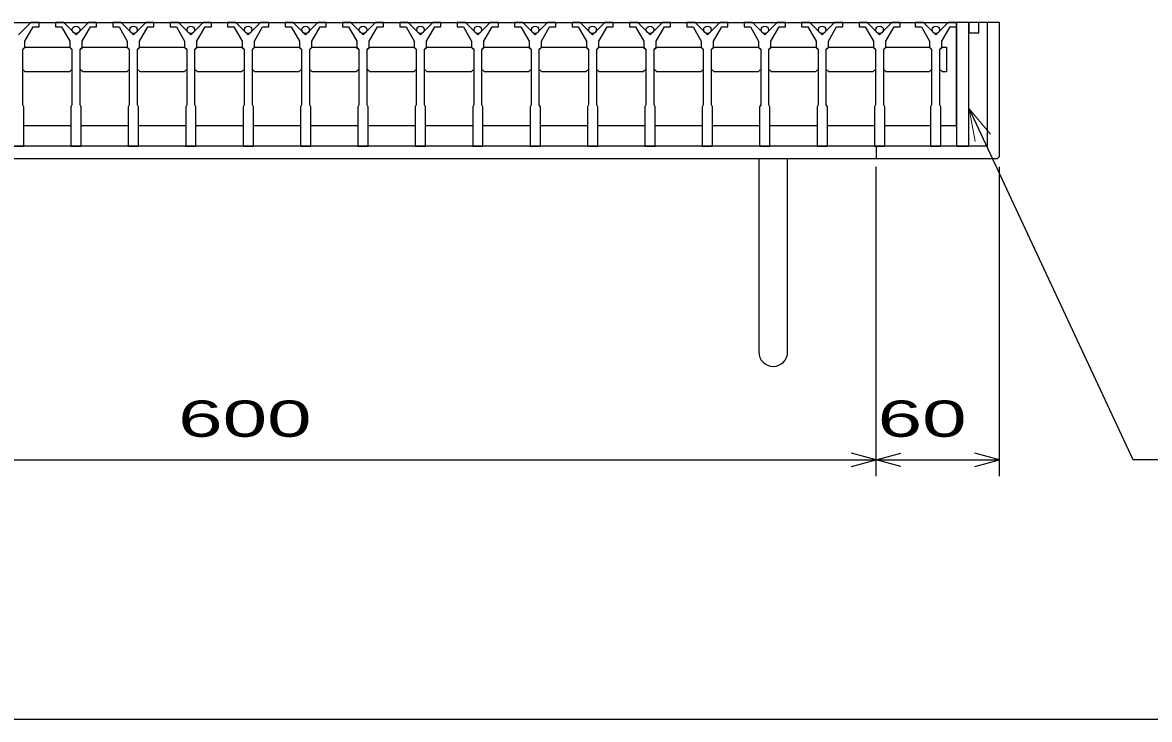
# Model space of a CAD drawing. Units: millimetres, scale not verified. Extents: x -1456 to 1379, y -1028 to 847.
# Drawn here: x -852 to -304, y -913 to -574 of the extents above; entities that cross this region are included whole.
import ezdxf
from ezdxf.enums import TextEntityAlignment as Align

# ---------------------------------------------------------------- set-up
doc = ezdxf.new("R2010")
doc.units = ezdxf.units.MM
doc.header["$LTSCALE"] = 8
for name, color, linetype, lineweight in [('0_2', 150, 'Continuous', 25), ('16', 3, 'Continuous', 25), ('17', 3, 'Continuous', 25), ('19', 6, 'Continuous', 25), ('22', 4, 'Continuous', 25)]:
    doc.layers.add(name, color=color, linetype=linetype, lineweight=lineweight)
doc.styles.add('ベクトル', font='')
doc.styles.get('ベクトル').set_extended_font_data('ベクトル')

msp = doc.modelspace()

# ---------------------------------------------------------------- linework, layer by layer
at = {"layer": '0_2'}
msp.add_line((1379.2, -912.8), (-1388.8, -912.8), dxfattribs=at)
at = {"layer": '16'}
for p, q in [((-1086.8, -574.3), (-397.8, -574.3)), ((-847.6, -574.3), (-853.6, -580.3)), ((-843.6, -574.3), (-847.6, -574.3)), ((-843.6, -576.3), (-843.6, -574.3)), ((-835.7, -574.3), (-835.7, -576.3)), ((-831.7, -574.3), (-835.7, -574.3)), ((-825.7, -580.3), (-831.7, -574.3)), ((-819.7, -574.3), (-825.7, -580.3)), ((-815.7, -574.3), (-819.7, -574.3)), ((-815.7, -576.3), (-815.7, -574.3)), ((-807.8, -574.3), (-807.8, -576.3)), ((-803.8, -574.3), (-807.8, -574.3)), ((-797.8, -580.3), (-803.8, -574.3)), ((-791.8, -574.3), (-797.8, -580.3)), ((-787.8, -574.3), (-791.8, -574.3)), ((-787.8, -576.3), (-787.8, -574.3)), ((-779.9, -574.3), (-779.9, -576.3)), ((-775.9, -574.3), (-779.9, -574.3)), ((-769.9, -580.3), (-775.9, -574.3)), ((-763.9, -574.3), (-769.9, -580.3)), ((-759.9, -574.3), (-763.9, -574.3)), ((-759.9, -576.3), (-759.9, -574.3)), ((-752, -574.3), (-752, -576.3)), ((-748, -574.3), (-752, -574.3)), ((-742, -580.3), (-748, -574.3)), ((-736, -574.3), (-742, -580.3)), ((-732, -574.3), (-736, -574.3)), ((-732, -576.3), (-732, -574.3)), ((-724.1, -574.3), (-724.1, -576.3)), ((-720.1, -574.3), (-724.1, -574.3)), ((-714.1, -580.3), (-720.1, -574.3)), ((-708.1, -574.3), (-714.1, -580.3)), ((-704.1, -574.3), (-708.1, -574.3)), ((-704.1, -576.3), (-704.1, -574.3)), ((-696.2, -574.3), (-696.2, -576.3)), ((-692.2, -574.3), (-696.2, -574.3)), ((-686.2, -580.3), (-692.2, -574.3)), ((-680.2, -574.3), (-686.2, -580.3)), ((-676.2, -574.3), (-680.2, -574.3)), ((-676.2, -576.3), (-676.2, -574.3)), ((-668.3, -574.3), (-668.3, -576.3)), ((-664.3, -574.3), (-668.3, -574.3)), ((-658.3, -580.3), (-664.3, -574.3)), ((-652.3, -574.3), (-658.3, -580.3)), ((-648.3, -574.3), (-652.3, -574.3)), ((-648.3, -576.3), (-648.3, -574.3)), ((-640.4, -574.3), (-640.4, -576.3)), ((-636.4, -574.3), (-640.4, -574.3)), ((-630.4, -580.3), (-636.4, -574.3)), ((-624.4, -574.3), (-630.4, -580.3)), ((-620.4, -574.3), (-624.4, -574.3)), ((-620.4, -576.3), (-620.4, -574.3)), ((-612.5, -574.3), (-612.5, -576.3)), ((-608.5, -574.3), (-612.5, -574.3)), ((-602.5, -580.3), (-608.5, -574.3)), ((-596.5, -574.3), (-602.5, -580.3)), ((-592.5, -574.3), (-596.5, -574.3)), ((-592.5, -576.3), (-592.5, -574.3)), ((-584.6, -574.3), (-584.6, -576.3)), ((-580.6, -574.3), (-584.6, -574.3)), ((-574.6, -580.3), (-580.6, -574.3)), ((-568.6, -574.3), (-574.6, -580.3)), ((-564.6, -574.3), (-568.6, -574.3)), ((-564.6, -576.3), (-564.6, -574.3)), ((-556.7, -574.3), (-556.7, -576.3)), ((-552.7, -574.3), (-556.7, -574.3)), ((-546.7, -580.3), (-552.7, -574.3)), ((-540.7, -574.3), (-546.7, -580.3)), ((-536.7, -574.3), (-540.7, -574.3)), ((-536.7, -576.3), (-536.7, -574.3)), ((-528.8, -574.3), (-528.8, -576.3)), ((-524.8, -574.3), (-528.8, -574.3)), ((-518.8, -580.3), (-524.8, -574.3)), ((-512.8, -574.3), (-518.8, -580.3)), ((-508.8, -574.3), (-512.8, -574.3)), ((-508.8, -576.3), (-508.8, -574.3)), ((-500.9, -574.3), (-500.9, -576.3)), ((-496.9, -574.3), (-500.9, -574.3)), ((-490.9, -580.3), (-496.9, -574.3)), ((-484.9, -574.3), (-490.9, -580.3)), ((-480.9, -574.3), (-484.9, -574.3)), ((-480.9, -576.3), (-480.9, -574.3)), ((-473, -574.3), (-473, -576.3)), ((-469, -574.3), (-473, -574.3)), ((-463, -580.3), (-469, -574.3)), ((-457, -574.3), (-463, -580.3)), ((-453, -574.3), (-457, -574.3)), ((-453, -576.3), (-453, -574.3)), ((-445.1, -574.3), (-445.1, -576.3)), ((-441.1, -574.3), (-445.1, -574.3)), ((-435.1, -580.3), (-441.1, -574.3)), ((-429.1, -574.3), (-435.1, -580.3)), ((-425.1, -574.3), (-429.1, -574.3)), ((-425.1, -576.3), (-425.1, -574.3)), ((-417.8, -574.3), (-417.8, -576.3)), ((-413.8, -574.3), (-417.8, -574.3)), ((-407.8, -580.3), (-413.8, -574.3)), ((-401.8, -574.3), (-407.8, -580.3)), ((-397.8, -574.3), (-401.8, -574.3)), ((-397.8, -576.3), (-397.8, -574.3)), ((-397.8, -624.3), (-397.8, -574.3)), ((-850.6, -583.3), (-846.6, -576.3)), ((-846.6, -576.3), (-843.6, -576.3)), ((-835.7, -576.3), (-832.7, -576.3)), ((-832.7, -576.3), (-828.7, -583.3)), ((-822.7, -583.3), (-818.7, -576.3)), ((-818.7, -576.3), (-815.7, -576.3)), ((-807.8, -576.3), (-804.8, -576.3)), ((-804.8, -576.3), (-800.8, -583.3)), ((-794.8, -583.3), (-790.8, -576.3)), ((-790.8, -576.3), (-787.8, -576.3)), ((-779.9, -576.3), (-776.9, -576.3)), ((-776.9, -576.3), (-772.9, -583.3)), ((-766.9, -583.3), (-762.9, -576.3)), ((-762.9, -576.3), (-759.9, -576.3)), ((-752, -576.3), (-749, -576.3)), ((-749, -576.3), (-745, -583.3)), ((-739, -583.3), (-735, -576.3)), ((-735, -576.3), (-732, -576.3)), ((-724.1, -576.3), (-721.1, -576.3)), ((-721.1, -576.3), (-717.1, -583.3)), ((-711.1, -583.3), (-707.1, -576.3)), ((-707.1, -576.3), (-704.1, -576.3)), ((-696.2, -576.3), (-693.2, -576.3)), ((-693.2, -576.3), (-689.2, -583.3)), ((-683.2, -583.3), (-679.2, -576.3)), ((-679.2, -576.3), (-676.2, -576.3)), ((-668.3, -576.3), (-665.3, -576.3)), ((-665.3, -576.3), (-661.3, -583.3)), ((-655.3, -583.3), (-651.3, -576.3)), ((-651.3, -576.3), (-648.3, -576.3)), ((-640.4, -576.3), (-637.4, -576.3)), ((-637.4, -576.3), (-633.4, -583.3)), ((-627.4, -583.3), (-623.4, -576.3)), ((-623.4, -576.3), (-620.4, -576.3)), ((-612.5, -576.3), (-609.5, -576.3)), ((-609.5, -576.3), (-605.5, -583.3)), ((-599.5, -583.3), (-595.5, -576.3)), ((-595.5, -576.3), (-592.5, -576.3)), ((-584.6, -576.3), (-581.6, -576.3)), ((-581.6, -576.3), (-577.6, -583.3)), ((-571.6, -583.3), (-567.6, -576.3)), ((-567.6, -576.3), (-564.6, -576.3)), ((-556.7, -576.3), (-553.7, -576.3)), ((-553.7, -576.3), (-549.7, -583.3)), ((-543.7, -583.3), (-539.7, -576.3)), ((-539.7, -576.3), (-536.7, -576.3)), ((-528.8, -576.3), (-525.8, -576.3)), ((-525.8, -576.3), (-521.8, -583.3)), ((-515.8, -583.3), (-511.8, -576.3)), ((-511.8, -576.3), (-508.8, -576.3)), ((-500.9, -576.3), (-497.9, -576.3)), ((-497.9, -576.3), (-493.9, -583.3)), ((-487.9, -583.3), (-483.9, -576.3)), ((-483.9, -576.3), (-480.9, -576.3)), ((-473, -576.3), (-470, -576.3)), ((-470, -576.3), (-466, -583.3)), ((-460, -583.3), (-456, -576.3)), ((-456, -576.3), (-453, -576.3)), ((-445.1, -576.3), (-442.1, -576.3)), ((-442.1, -576.3), (-438.1, -583.3)), ((-432.1, -583.3), (-428.1, -576.3)), ((-428.1, -576.3), (-425.1, -576.3)), ((-417.8, -576.3), (-414.8, -576.3)), ((-414.8, -576.3), (-410.8, -583.3)), ((-404.8, -583.3), (-400.8, -576.3)), ((-400.8, -576.3), (-397.8, -576.3)), ((-850.6, -586.3), (-850.6, -583.3)), ((-828.7, -583.3), (-828.7, -586.3)), ((-822.7, -586.3), (-822.7, -583.3)), ((-800.8, -583.3), (-800.8, -586.3)), ((-794.8, -586.3), (-794.8, -583.3)), ((-772.9, -583.3), (-772.9, -586.3)), ((-766.9, -586.3), (-766.9, -583.3)), ((-745, -583.3), (-745, -586.3)), ((-739, -586.3), (-739, -583.3)), ((-717.1, -583.3), (-717.1, -586.3)), ((-711.1, -586.3), (-711.1, -583.3)), ((-689.2, -583.3), (-689.2, -586.3)), ((-683.2, -586.3), (-683.2, -583.3)), ((-661.3, -583.3), (-661.3, -586.3)), ((-655.3, -586.3), (-655.3, -583.3)), ((-633.4, -583.3), (-633.4, -586.3)), ((-627.4, -586.3), (-627.4, -583.3)), ((-605.5, -583.3), (-605.5, -586.3)), ((-599.5, -586.3), (-599.5, -583.3)), ((-577.6, -583.3), (-577.6, -586.3)), ((-571.6, -586.3), (-571.6, -583.3)), ((-549.7, -583.3), (-549.7, -586.3)), ((-543.7, -586.3), (-543.7, -583.3)), ((-521.8, -583.3), (-521.8, -586.3)), ((-515.8, -586.3), (-515.8, -583.3)), ((-493.9, -583.3), (-493.9, -586.3)), ((-487.9, -586.3), (-487.9, -583.3)), ((-466, -583.3), (-466, -586.3)), ((-460, -586.3), (-460, -583.3)), ((-438.1, -583.3), (-438.1, -586.3)), ((-432.1, -586.3), (-432.1, -583.3)), ((-410.8, -583.3), (-410.8, -586.3)), ((-404.8, -586.3), (-404.8, -583.3)), ((-851.6, -587.3), (-850.6, -586.3)), ((-851.6, -614.3), (-851.6, -587.3)), ((-851.35, -587.3), (-850.35, -586.3)), ((-850.35, -586.3), (-828.95, -586.3)), ((-828.95, -586.3), (-827.95, -587.3)), ((-828.7, -586.3), (-827.7, -587.3)), ((-827.7, -587.3), (-827.7, -614.3)), ((-823.7, -587.3), (-822.7, -586.3)), ((-823.7, -614.3), (-823.7, -587.3)), ((-823.45, -587.3), (-822.45, -586.3)), ((-822.45, -586.3), (-801.05, -586.3)), ((-801.05, -586.3), (-800.05, -587.3)), ((-800.8, -586.3), (-799.8, -587.3)), ((-799.8, -587.3), (-799.8, -614.3)), ((-795.8, -587.3), (-794.8, -586.3)), ((-795.8, -614.3), (-795.8, -587.3)), ((-795.55, -587.3), (-794.55, -586.3)), ((-794.55, -586.3), (-773.15, -586.3)), ((-773.15, -586.3), (-772.15, -587.3)), ((-772.9, -586.3), (-771.9, -587.3)), ((-771.9, -587.3), (-771.9, -614.3)), ((-767.9, -587.3), (-766.9, -586.3)), ((-767.9, -614.3), (-767.9, -587.3)), ((-767.65, -587.3), (-766.65, -586.3)), ((-766.65, -586.3), (-745.25, -586.3)), ((-745.25, -586.3), (-744.25, -587.3)), ((-745, -586.3), (-744, -587.3)), ((-744, -587.3), (-744, -614.3)), ((-740, -587.3), (-739, -586.3)), ((-740, -614.3), (-740, -587.3)), ((-739.75, -587.3), (-738.75, -586.3)), ((-738.75, -586.3), (-717.35, -586.3)), ((-717.35, -586.3), (-716.35, -587.3)), ((-717.1, -586.3), (-716.1, -587.3)), ((-716.1, -587.3), (-716.1, -614.3)), ((-712.1, -587.3), (-711.1, -586.3)), ((-712.1, -614.3), (-712.1, -587.3)), ((-711.85, -587.3), (-710.85, -586.3)), ((-710.85, -586.3), (-689.45, -586.3)), ((-689.45, -586.3), (-688.45, -587.3)), ((-689.2, -586.3), (-688.2, -587.3)), ((-688.2, -587.3), (-688.2, -614.3)), ((-684.2, -587.3), (-683.2, -586.3)), ((-684.2, -614.3), (-684.2, -587.3)), ((-683.95, -587.3), (-682.95, -586.3)), ((-682.95, -586.3), (-661.55, -586.3)), ((-661.55, -586.3), (-660.55, -587.3)), ((-661.3, -586.3), (-660.3, -587.3)), ((-660.3, -587.3), (-660.3, -614.3)), ((-656.3, -587.3), (-655.3, -586.3)), ((-656.3, -614.3), (-656.3, -587.3)), ((-656.05, -587.3), (-655.05, -586.3)), ((-655.05, -586.3), (-633.65, -586.3)), ((-633.65, -586.3), (-632.65, -587.3)), ((-633.4, -586.3), (-632.4, -587.3)), ((-632.4, -587.3), (-632.4, -614.3)), ((-628.4, -587.3), (-627.4, -586.3)), ((-628.4, -614.3), (-628.4, -587.3)), ((-628.15, -587.3), (-627.15, -586.3)), ((-627.15, -586.3), (-605.75, -586.3)), ((-605.75, -586.3), (-604.75, -587.3)), ((-605.5, -586.3), (-604.5, -587.3)), ((-604.5, -587.3), (-604.5, -614.3)), ((-600.5, -587.3), (-599.5, -586.3)), ((-600.5, -614.3), (-600.5, -587.3)), ((-600.25, -587.3), (-599.25, -586.3)), ((-599.25, -586.3), (-577.85, -586.3)), ((-577.85, -586.3), (-576.85, -587.3)), ((-577.6, -586.3), (-576.6, -587.3)), ((-576.6, -587.3), (-576.6, -614.3)), ((-572.6, -587.3), (-571.6, -586.3)), ((-572.6, -614.3), (-572.6, -587.3)), ((-572.35, -587.3), (-571.35, -586.3)), ((-571.35, -586.3), (-549.95, -586.3)), ((-549.95, -586.3), (-548.95, -587.3)), ((-549.7, -586.3), (-548.7, -587.3)), ((-548.7, -587.3), (-548.7, -614.3)), ((-544.7, -587.3), (-543.7, -586.3)), ((-544.7, -614.3), (-544.7, -587.3)), ((-544.45, -587.3), (-543.45, -586.3)), ((-543.45, -586.3), (-522.05, -586.3)), ((-522.05, -586.3), (-521.05, -587.3)), ((-521.8, -586.3), (-520.8, -587.3)), ((-520.8, -587.3), (-520.8, -614.3)), ((-516.8, -587.3), (-515.8, -586.3)), ((-516.8, -614.3), (-516.8, -587.3)), ((-516.55, -587.3), (-515.55, -586.3)), ((-515.55, -586.3), (-494.15, -586.3)), ((-494.15, -586.3), (-493.15, -587.3)), ((-493.9, -586.3), (-492.9, -587.3)), ((-492.9, -587.3), (-492.9, -614.3)), ((-488.9, -587.3), (-487.9, -586.3)), ((-488.9, -614.3), (-488.9, -587.3)), ((-488.65, -587.3), (-487.65, -586.3)), ((-487.65, -586.3), (-466.25, -586.3)), ((-466.25, -586.3), (-465.25, -587.3)), ((-466, -586.3), (-465, -587.3)), ((-465, -587.3), (-465, -614.3)), ((-461, -587.3), (-460, -586.3)), ((-461, -614.3), (-461, -587.3)), ((-460.75, -587.3), (-459.75, -586.3)), ((-459.75, -586.3), (-438.35, -586.3)), ((-438.35, -586.3), (-437.35, -587.3)), ((-438.1, -586.3), (-437.1, -587.3)), ((-437.1, -587.3), (-437.1, -614.3)), ((-433.1, -587.3), (-432.1, -586.3)), ((-433.1, -614.3), (-433.1, -587.3)), ((-432.85, -587.3), (-431.85, -586.3)), ((-431.85, -586.3), (-411.05, -586.3)), ((-411.05, -586.3), (-410.05, -587.3)), ((-410.8, -586.3), (-409.8, -587.3)), ((-409.8, -587.3), (-409.8, -614.3)), ((-405.8, -587.3), (-404.8, -586.3)), ((-405.8, -614.3), (-405.8, -587.3)), ((-405.55, -587.3), (-404.55, -586.3)), ((-404.55, -586.3), (-402.55, -586.3)), ((-402.55, -586.3), (-402.55, -598.3)), ((-850.35, -598.3), (-851.35, -597.3)), ((-828.95, -598.3), (-850.35, -598.3)), ((-827.95, -597.3), (-828.95, -598.3)), ((-822.45, -598.3), (-823.45, -597.3)), ((-801.05, -598.3), (-822.45, -598.3)), ((-800.05, -597.3), (-801.05, -598.3)), ((-794.55, -598.3), (-795.55, -597.3)), ((-773.15, -598.3), (-794.55, -598.3)), ((-772.15, -597.3), (-773.15, -598.3)), ((-766.65, -598.3), (-767.65, -597.3)), ((-745.25, -598.3), (-766.65, -598.3)), ((-744.25, -597.3), (-745.25, -598.3)), ((-738.75, -598.3), (-739.75, -597.3)), ((-717.35, -598.3), (-738.75, -598.3)), ((-716.35, -597.3), (-717.35, -598.3)), ((-710.85, -598.3), (-711.85, -597.3)), ((-689.45, -598.3), (-710.85, -598.3)), ((-688.45, -597.3), (-689.45, -598.3)), ((-682.95, -598.3), (-683.95, -597.3)), ((-661.55, -598.3), (-682.95, -598.3)), ((-660.55, -597.3), (-661.55, -598.3)), ((-655.05, -598.3), (-656.05, -597.3)), ((-633.65, -598.3), (-655.05, -598.3)), ((-632.65, -597.3), (-633.65, -598.3)), ((-627.15, -598.3), (-628.15, -597.3)), ((-605.75, -598.3), (-627.15, -598.3)), ((-604.75, -597.3), (-605.75, -598.3)), ((-599.25, -598.3), (-600.25, -597.3)), ((-577.85, -598.3), (-599.25, -598.3)), ((-576.85, -597.3), (-577.85, -598.3)), ((-571.35, -598.3), (-572.35, -597.3)), ((-549.95, -598.3), (-571.35, -598.3)), ((-548.95, -597.3), (-549.95, -598.3)), ((-543.45, -598.3), (-544.45, -597.3)), ((-522.05, -598.3), (-543.45, -598.3)), ((-521.05, -597.3), (-522.05, -598.3)), ((-515.55, -598.3), (-516.55, -597.3)), ((-494.15, -598.3), (-515.55, -598.3)), ((-493.15, -597.3), (-494.15, -598.3)), ((-487.65, -598.3), (-488.65, -597.3)), ((-466.25, -598.3), (-487.65, -598.3)), ((-465.25, -597.3), (-466.25, -598.3)), ((-459.75, -598.3), (-460.75, -597.3)), ((-438.35, -598.3), (-459.75, -598.3)), ((-437.35, -597.3), (-438.35, -598.3)), ((-431.85, -598.3), (-432.85, -597.3)), ((-411.05, -598.3), (-431.85, -598.3)), ((-410.05, -597.3), (-411.05, -598.3)), ((-404.55, -598.3), (-405.55, -597.3)), ((-402.55, -598.3), (-404.55, -598.3)), ((-851.1, -615.3), (-851.6, -614.3)), ((-851.1, -634.3), (-851.1, -615.3)), ((-827.7, -614.3), (-828.2, -615.3)), ((-828.2, -615.3), (-828.2, -634.3)), ((-823.2, -615.3), (-823.7, -614.3)), ((-823.2, -634.3), (-823.2, -615.3)), ((-799.8, -614.3), (-800.3, -615.3)), ((-800.3, -615.3), (-800.3, -634.3)), ((-795.3, -615.3), (-795.8, -614.3)), ((-795.3, -634.3), (-795.3, -615.3)), ((-771.9, -614.3), (-772.4, -615.3)), ((-772.4, -615.3), (-772.4, -634.3)), ((-767.4, -615.3), (-767.9, -614.3)), ((-767.4, -634.3), (-767.4, -615.3)), ((-744, -614.3), (-744.5, -615.3)), ((-744.5, -615.3), (-744.5, -634.3)), ((-739.5, -615.3), (-740, -614.3)), ((-739.5, -634.3), (-739.5, -615.3)), ((-716.1, -614.3), (-716.6, -615.3)), ((-716.6, -615.3), (-716.6, -634.3)), ((-711.6, -615.3), (-712.1, -614.3)), ((-711.6, -634.3), (-711.6, -615.3)), ((-688.2, -614.3), (-688.7, -615.3)), ((-688.7, -615.3), (-688.7, -634.3)), ((-683.7, -615.3), (-684.2, -614.3)), ((-683.7, -634.3), (-683.7, -615.3)), ((-660.3, -614.3), (-660.8, -615.3)), ((-660.8, -615.3), (-660.8, -634.3)), ((-655.8, -615.3), (-656.3, -614.3)), ((-655.8, -634.3), (-655.8, -615.3)), ((-632.4, -614.3), (-632.9, -615.3)), ((-632.9, -615.3), (-632.9, -634.3)), ((-627.9, -615.3), (-628.4, -614.3)), ((-627.9, -634.3), (-627.9, -615.3)), ((-604.5, -614.3), (-605, -615.3)), ((-605, -615.3), (-605, -634.3)), ((-600, -615.3), (-600.5, -614.3)), ((-600, -634.3), (-600, -615.3)), ((-576.6, -614.3), (-577.1, -615.3)), ((-577.1, -615.3), (-577.1, -634.3)), ((-572.1, -615.3), (-572.6, -614.3)), ((-572.1, -634.3), (-572.1, -615.3)), ((-548.7, -614.3), (-549.2, -615.3)), ((-549.2, -615.3), (-549.2, -634.3)), ((-544.2, -615.3), (-544.7, -614.3)), ((-544.2, -634.3), (-544.2, -615.3)), ((-520.8, -614.3), (-521.3, -615.3)), ((-521.3, -615.3), (-521.3, -634.3)), ((-516.3, -615.3), (-516.8, -614.3)), ((-516.3, -634.3), (-516.3, -615.3)), ((-492.9, -614.3), (-493.4, -615.3)), ((-493.4, -615.3), (-493.4, -634.3)), ((-488.4, -615.3), (-488.9, -614.3)), ((-488.4, -634.3), (-488.4, -615.3)), ((-465, -614.3), (-465.5, -615.3)), ((-465.5, -615.3), (-465.5, -634.3)), ((-460.5, -615.3), (-461, -614.3)), ((-460.5, -634.3), (-460.5, -615.3)), ((-437.1, -614.3), (-437.6, -615.3)), ((-437.6, -615.3), (-437.6, -634.3)), ((-432.6, -615.3), (-433.1, -614.3)), ((-432.6, -634.3), (-432.6, -615.3)), ((-409.8, -614.3), (-410.3, -615.3)), ((-410.3, -615.3), (-410.3, -634.3)), ((-405.3, -615.3), (-405.8, -614.3)), ((-405.3, -634.3), (-405.3, -615.3)), ((-851.1, -624.3), (-828.2, -624.3)), ((-823.2, -624.3), (-800.3, -624.3)), ((-795.3, -624.3), (-772.4, -624.3)), ((-767.4, -624.3), (-744.5, -624.3)), ((-739.5, -624.3), (-716.6, -624.3)), ((-711.6, -624.3), (-688.7, -624.3)), ((-683.7, -624.3), (-660.8, -624.3)), ((-655.8, -624.3), (-632.9, -624.3)), ((-627.9, -624.3), (-605, -624.3)), ((-600, -624.3), (-577.1, -624.3)), ((-572.1, -624.3), (-549.2, -624.3)), ((-544.2, -624.3), (-521.3, -624.3)), ((-516.3, -624.3), (-493.4, -624.3)), ((-488.4, -624.3), (-465.5, -624.3)), ((-460.5, -624.3), (-437.6, -624.3)), ((-432.6, -624.3), (-410.3, -624.3)), ((-405.3, -624.3), (-397.8, -624.3)), ((-856.1, -634.3), (-851.1, -634.3)), ((-828.2, -634.3), (-823.2, -634.3)), ((-800.3, -634.3), (-795.3, -634.3)), ((-772.4, -634.3), (-767.4, -634.3)), ((-744.5, -634.3), (-739.5, -634.3)), ((-716.6, -634.3), (-711.6, -634.3)), ((-688.7, -634.3), (-683.7, -634.3)), ((-660.8, -634.3), (-655.8, -634.3)), ((-632.9, -634.3), (-627.9, -634.3)), ((-605, -634.3), (-600, -634.3)), ((-577.1, -634.3), (-572.1, -634.3)), ((-549.2, -634.3), (-544.2, -634.3)), ((-521.3, -634.3), (-516.3, -634.3)), ((-493.4, -634.3), (-488.4, -634.3)), ((-465.5, -634.3), (-460.5, -634.3)), ((-437.6, -634.3), (-432.6, -634.3)), ((-410.3, -634.3), (-405.3, -634.3))]:
    msp.add_line(p, q, dxfattribs=at)
for centre in [(-825.7, -577.8), (-797.8, -577.8), (-769.9, -577.8), (-742, -577.8), (-714.1, -577.8), (-686.2, -577.8), (-658.3, -577.8), (-630.4, -577.8), (-602.5, -577.8), (-574.6, -577.8), (-546.7, -577.8), (-518.8, -577.8), (-490.9, -577.8), (-463, -577.8), (-435.1, -577.8), (-407.8, -577.8)]:
    msp.add_circle(centre, 1.8, dxfattribs=at)
at = {"layer": '17'}
for p, q in [((-397.8, -574.3), (-397.8, -634.3)), ((-391.8, -574.3), (-397.8, -574.3)), ((-391.8, -634.3), (-391.8, -574.3)), ((-391.8, -574.3), (-391.8, -579.3)), ((-386.8, -574.3), (-391.8, -574.3)), ((-386.8, -579.3), (-386.8, -574.3)), ((-391.8, -579.3), (-386.8, -579.3)), ((-397.8, -634.3), (-391.8, -634.3))]:
    msp.add_line(p, q, dxfattribs=at)
at = {"layer": '19'}
for p, q in [((-376.8, -574.3), (-386.8, -574.3)), ((-382.8, -574.3), (-382.8, -634.3)), ((-376.8, -639.3), (-376.8, -574.3)), ((-382.8, -634.3), (-1090.8, -634.3)), ((-436.8, -634.3), (-436.8, -640.3)), ((-1095.8, -640.3), (-377.8, -640.3)), ((-493.8, -640.3), (-493.8, -734.3)), ((-479.8, -734.3), (-479.8, -640.3)), ((-377.8, -640.3), (-376.8, -639.3))]:
    msp.add_line(p, q, dxfattribs=at)
msp.add_arc((-486.8, -734.3), 7, 180, 0, dxfattribs=at)
at = {"layer": '22', "lineweight": 13}
for p, q in [((-381.202, -628.5), (-391.487, -616.244)), ((-391.487, -616.244), (-388.709, -632.001))]:
    msp.add_line(p, q, dxfattribs=at)
at = {"layer": '22'}
for p, q in [((-391.487, -616.244), (-312.063, -786.57)), ((-436.8, -794.7), (-436.8, -644.3)), ((-376.8, -794.7), (-376.8, -644.3)), ((-1036.8, -786.7), (-436.8, -786.7)), ((-436.8, -786.7), (-448.8, -783.5)), ((-448.8, -789.9), (-436.8, -786.7)), ((-436.8, -786.7), (-424.8, -783.5)), ((-424.8, -789.9), (-436.8, -786.7)), ((-436.8, -786.7), (-376.8, -786.7)), ((-376.8, -786.7), (-388.8, -783.5)), ((-388.8, -789.9), (-376.8, -786.7)), ((-312.063, -786.57), (-180.863, -786.57))]:
    msp.add_line(p, q, dxfattribs=at)

# ---------------------------------------------------------------- texts
at = {"layer": '22', "color": 2, "style": 'ベクトル', "width": 1.65}
for s, p in [(' 600 ', (-786.8, -766.7)), (' 60 ', (-446.8, -766.7))]:
    msp.add_text(s, height=17.6, dxfattribs=at).set_placement(p, align=Align.MIDDLE_LEFT)

doc.saveas('drawing.dxf')
